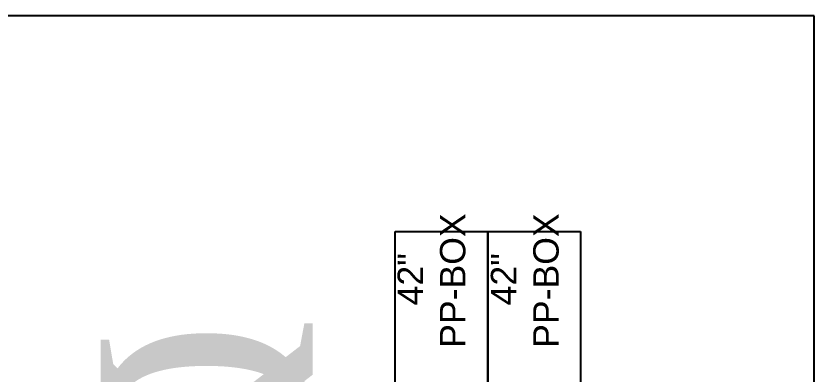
# Model space of a CAD drawing. Header units: millimetres. Extents: x 5 to 415, y 48 to 251.
# Drawn here: x 272.6 to 282.01, y 156.79 to 161.01 of the extents above; entities that cross this region are included whole.
import ezdxf

# ---------------------------------------------------------------- set-up
doc = ezdxf.new("R2010")
doc.units = ezdxf.units.MM
doc.layers.add('P', color=7, linetype='Continuous')
doc.layers.add('T', color=7, linetype='Continuous')

msp = doc.modelspace()

# ---------------------------------------------------------------- linework, layer by layer
at = {"layer": 'P'}
for points in [[(282.011, 161.008), (115.094, 161.008)], [(282.011, 139.241), (282.011, 161.008)], [(277.072, 156.686), (277.072, 158.468)], [(277.072, 158.468), (278.165, 158.468)], [(278.165, 156.686), (278.165, 158.468)], [(278.165, 158.468), (279.259, 158.468)], [(278.165, 158.468), (278.165, 156.686)], [(279.259, 158.468), (279.259, 156.686)]]:
    msp.add_lwpolyline(points, dxfattribs=at)

# ---------------------------------------------------------------- texts
at = {"layer": 'T', "attachment_point": 1, "rotation": 90}
for s, insert, char_height in [('{\\fArial|b0|i0|c0|p18;PP-BOX}', (277.6, 157.1), 0.3), ('{\\fArial|b0|i0|c0|p18;PP-BOX}', (278.7, 157.1), 0.3), ('{\\fArial|b0|i0|c0|p18;42"}', (277.1, 157.6), 0.3), ('{\\fArial|b0|i0|c0|p18;42"}', (278.2, 157.6), 0.3), ('{\\fTimes New Roman|b0|i0|c0|p18;K}', (273.6, 154.7), 2.5), ('{\\fTimes New Roman|b0|i0|c0|p18;O}', (273.6, 154.7), 2.5)]:
    msp.add_mtext(s, dxfattribs=dict(at, insert=insert, char_height=char_height))

doc.saveas('drawing.dxf')
